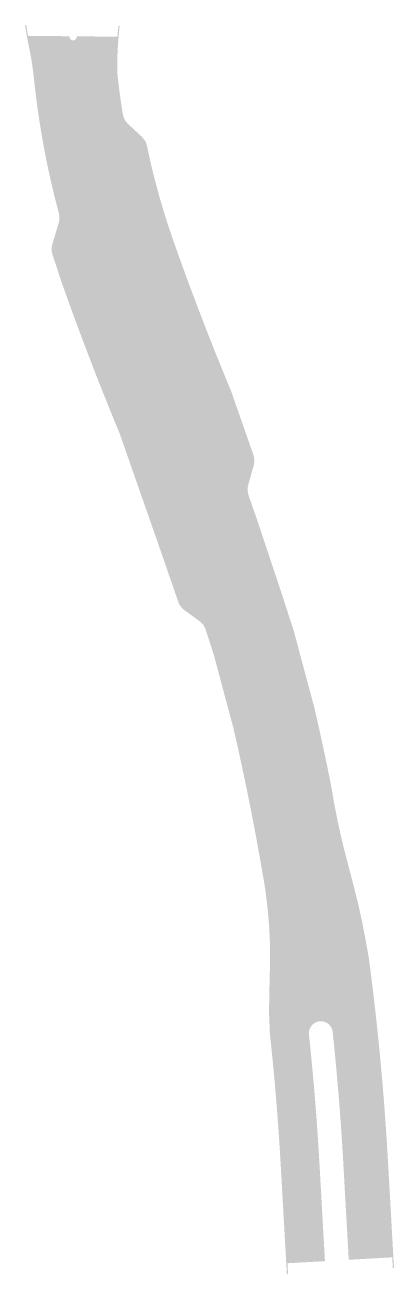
# Model space of a CAD drawing. Extents: x 352140 to 354978, y 6304672 to 6307963.
# Drawn here: x 352247.6 to 352309.5, y 6307753 to 6307962.8 of the extents above; entities that cross this region are included whole.
import ezdxf

# ---------------------------------------------------------------- set-up
doc = ezdxf.new("R2010")
doc.units = 0
doc.layers.add('03_S2_Pav ext_Borde vereda', color=7, linetype='CONTINUOUS')

msp = doc.modelspace()

# ---------------------------------------------------------------- hatches: boundary and pattern name
at = {"layer": '03_S2_Pav ext_Borde vereda'}
h = msp.add_hatch(dxfattribs=at)
h.set_pattern_fill('DOTS', color=256, scale=0.2)
h.set_pattern_definition([(0, (0, 0), (0.079375, 0.15875), [0, -0.15875])])
edge = h.paths.add_edge_path()
edge.add_arc((352255.6514188263, 6307960.768561013), 0.5999999998544195, 191.9514691501819, 355.64546403825085, ccw=False)
edge.add_arc((352299.0099265396, 6307969.946318371), 44.91919923955547, 191.6658296357173, 191.9514692418202, ccw=False)
edge.add_line((352255.0185973322, 6307960.863509616), (352248.0819692232, 6307960.934174656))
edge.add_arc((352299.0099402694, 6307969.946321256), 51.7192132696387, 188.0125546036722, 190.035098609044, ccw=False)
edge.add_line((352247.7956332605, 6307962.737175757), (352247.5933790788, 6307962.739245436))
edge.add_arc((352299.0099400225, 6307969.946321218), 51.91921301985303, 187.9791811750985, 192.0602721961027)
edge.add_arc((352199.3402524835, 6307948.651266192), 50.00000000041343, 5.603786495405586, 12.060272198259383, ccw=False)
edge.add_arc((352392.3306048812, 6307968.564464315), 144.0158244128718, 185.9908039764888, 195.0562448024193)
edge.add_arc((352250.3616441585, 6307930.374585824), 3.000000000010608, -16.830452785036925, 15.056244806599182, ccw=False)
edge.add_line((352253.2331413831, 6307929.505964106), (352252.1730538669, 6307926.001517582))
edge.add_arc((352255.0445510915, 6307925.132895865), 2.999999999812464, 163.1695472326319, 198.169547144002)
edge.add_line((352252.1941373187, 6307924.197405979), (352253.6743436067, 6307919.687255245))
edge.add_arc((352724.8274718167, 6308085.563654832), 499.5000001621367, 199.3953684078937, 202.5348664856724)
edge.add_line((352263.4660523045, 6307894.132490316), (352270.4835561003, 6307874.028396281))
edge.add_line((352270.4835561003, 6307874.028396281), (352273.2707851612, 6307865.934655451))
edge.add_arc((352276.1073052187, 6307866.911463493), 2.999999997667136, 199.0020922067168, 234.0030550639006)
edge.add_line((352274.3440788783, 6307864.484318491), (352276.8060087543, 6307862.695759085))
edge.add_arc((352275.0427147999, 6307860.268663202), 2.999999998837941, 17.976358872040123, 54.00145895067271, ccw=False)
edge.add_arc((351377.6299562503, 6307569.090905881), 946.4692075335438, 17.70595974053782, 17.976358882201225, ccw=False)
edge.add_arc((357281.0140933149, 6309189.909914849), 5176.32089670998, 194.9225132431567, 195.0618194246082)
edge.add_arc((351852.5182094522, 6307745.765267482), 441.2561193208268, 9.340975593517783, 12.967921437077791, ccw=False)
edge.add_line((352287.9232248081, 6307817.385344562), (352288.2932955507, 6307814.23131831))
edge.add_line((352288.2932955507, 6307814.23131831), (352288.5561894461, 6307811.159070406))
edge.add_line((352288.5561894461, 6307811.159070406), (352288.6828133638, 6307808.103275038))
edge.add_line((352288.6828133638, 6307808.103275038), (352288.6807285154, 6307805.12398981))
edge.add_line((352288.6807285154, 6307805.12398981), (352288.6092793709, 6307802.155500177))
edge.add_line((352288.6092793709, 6307802.155500177), (352288.5385588187, 6307799.226877157))
edge.add_line((352288.5385588187, 6307799.226877157), (352288.5361089173, 6307796.285459767))
edge.add_line((352288.5361089173, 6307796.285459767), (352288.6606066757, 6307793.322802561))
edge.add_line((352288.6606066757, 6307793.322802561), (352288.9776214957, 6307790.356590182))
edge.add_line((352288.9776214957, 6307790.356590182), (352289.2667194253, 6307787.391679982))
edge.add_arc((351857.860437473, 6307746.823325543), 433.3095561949082, 3.225521572061382, 5.372151809226523, ccw=False)
edge.add_line((352290.4835447787, 6307771.204025184), (352291.5073636009, 6307753.03225037))
edge.add_line((352291.5073636009, 6307753.03225037), (352291.7070469221, 6307753.04350076))
edge.add_line((352291.7070469221, 6307753.04350076), (352291.6057934176, 6307754.84065065))
edge.add_line((352291.6057934176, 6307754.84065065), (352297.8958611809, 6307755.195040347))
edge.add_line((352297.8958611809, 6307755.195040347), (352296.9732527155, 6307771.569662839))
edge.add_arc((351858.0112778491, 6307746.838039264), 439.6581269386663, 3.224701052058263, 6.060573711219799)
edge.add_arc((352297.200902764, 6307793.468227534), 1.999999999945699, 6.0606032980845725, 186.0606032980846, ccw=False)
edge.add_arc((351858.0066100706, 6307746.837588159), 443.6628162556926, 3.217449181925076, 6.060568264723997, ccw=False)
edge.add_line((352300.9700884741, 6307771.738418037), (352301.8895299581, 6307755.420048267))
edge.add_line((352301.8895299581, 6307755.420048267), (352309.1779688022, 6307755.830687346))
edge.add_line((352309.1779688022, 6307755.830687346), (352309.2792270562, 6307754.033537723))
edge.add_line((352309.2792270562, 6307754.033537723), (352309.4789103773, 6307754.044788113))
edge.add_line((352309.4789103773, 6307754.044788113), (352308.4582130166, 6307772.160307639))
edge.add_arc((351858.0269053061, 6307746.839206588), 451.1424621161192, 3.217509190977135, 7.539579774249303)
edge.add_line((352305.2689961693, 6307806.03408208), (352304.745551295, 6307808.988031756))
edge.add_line((352304.745551295, 6307808.988031756), (352304.1808837736, 6307811.933175369))
edge.add_line((352304.1808837736, 6307811.933175369), (352303.5401878047, 6307814.857373458))
edge.add_line((352303.5401878047, 6307814.857373458), (352302.8274122162, 6307817.755858347))
edge.add_line((352302.8274122162, 6307817.755858347), (352302.0755516271, 6307820.640550791))
edge.add_line((352302.0755516271, 6307820.640550791), (352301.3220615626, 6307823.531676728))
edge.add_line((352301.3220615626, 6307823.531676728), (352300.6043908858, 6307826.44999525))
edge.add_line((352300.6043908858, 6307826.44999525), (352299.9559355063, 6307829.407400539))
edge.add_line((352299.9559355063, 6307829.407400539), (352299.3837902199, 6307832.388950938))
edge.add_line((352299.3837902199, 6307832.388950938), (352298.876807983, 6307835.332522813))
edge.add_arc((351856.2238069347, 6307746.557349243), 451.4672864997696, 11.34036856314948, 13.00836214571379)
edge.add_arc((357281.0141064722, 6309189.90991859), 5162.32091038706, 194.9999834352631, 195.064624222777, ccw=False)
edge.add_arc((357281.014093344, 6309189.909914741), 5162.320896710185, 194.918754623945, 194.9999834317196, ccw=False)
edge.add_arc((351377.6299613107, 6307569.090907512), 960.4692022168849, 17.68558151633516, 18.02844618382566)
edge.add_line((352290.9429864216, 6307866.345691443), (352286.5571026579, 6307879.564286219))
edge.add_line((352286.5571026579, 6307879.564286219), (352285.0890308161, 6307883.770091476))
edge.add_arc((352287.9214364281, 6307884.758766574), 3.000000000017311, 164.2426501831299, 199.2419723042245, ccw=False)
edge.add_line((352285.0341752025, 6307885.573458304), (352285.9408526946, 6307888.786570912))
edge.add_arc((352283.0535914148, 6307889.60126246), 3.000000002457997, 344.2426538188197, 379.2411689963174)
edge.add_line((352285.8860108904, 6307890.589897847), (352282.157344945, 6307901.27196557))
edge.add_arc((352724.8274525012, 6308085.563652018), 479.4999998099883, 199.3953684066994, 202.6028577441491, ccw=False)
edge.add_arc((352393.2912200603, 6307968.810549641), 128.0066753270293, 193.0167272097906, 199.382327659169, ccw=False)
edge.add_line((352268.5737594663, 6307939.97890121), (352268.0511918455, 6307942.428266004))
edge.add_arc((352265.1172222491, 6307941.802308811), 2.999999999981522, 12.04339099094165, 47.04339098269742)
edge.add_line((352267.1615551461, 6307943.99791875), (352264.8998369975, 6307946.103817322))
edge.add_arc((352266.9387829884, 6307948.304430702), 3.000000000001183, 189.0152662958215, 227.1838055205397, ccw=False)
edge.add_arc((352397.7490099665, 6307969.233422893), 135.473912658656, 186.6172443951816, 189.0883468521698, ccw=False)
edge.add_arc((352283.044482645, 6307955.925683667), 19.99999999931905, 179.0500227966985, 186.6144373405044, ccw=False)
edge.add_arc((352329.3286668462, 6307955.158210919), 66.29054678363168, 173.5738066364345, 179.0500227974539, ccw=False)
edge.add_line((352263.4546331052, 6307962.577663161), (352263.2536023676, 6307962.579711155))
edge.add_arc((352329.3286660398, 6307955.158210999), 66.49054597339163, 173.5914414873006, 175.1486086728351)
edge.add_line((352263.0763288471, 6307960.781423635), (352256.2565885359, 6307960.850897912))
edge.add_arc((352287.8820255479, 6307959.080068656), 31.67497596615518, 176.7951366379071, 177.0268290183109)

doc.saveas('drawing.dxf')
